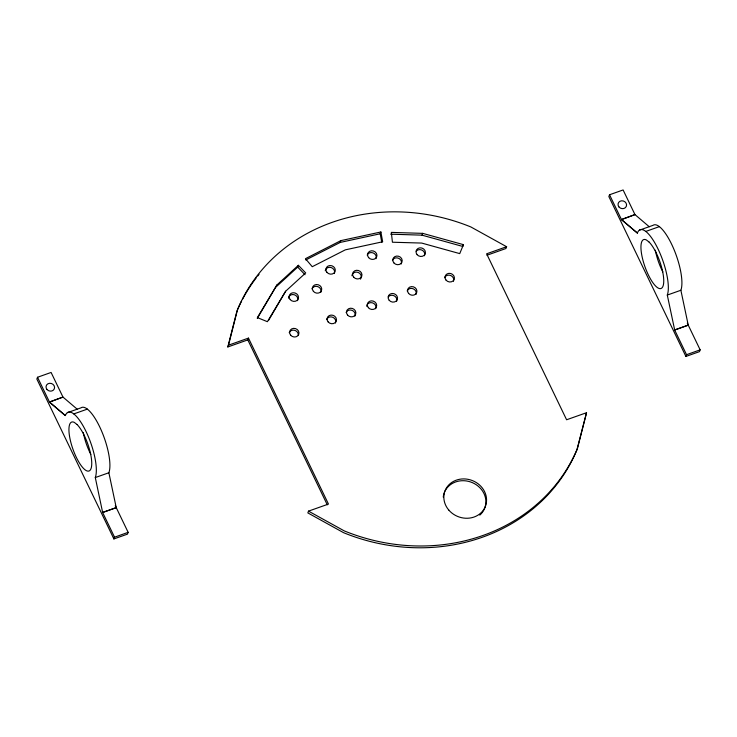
<?xml version="1.0" encoding="UTF-8"?>
<svg xmlns="http://www.w3.org/2000/svg" width="737" height="737" viewBox="0 0 737 737"><rect width="100%" height="100%" fill="white"/><g stroke="black" fill="none" stroke-linecap="round" stroke-linejoin="round"><path stroke-width="1.11" d="M227.825 346.961L228.498 345.174L248.48 338.099L247.807 339.895L227.825 346.961L236.872 311.309A183.642 164.627 20.6 0 1 241.616 301.046M228.498 345.174L237.554 309.512A183.642 164.627 20.6 0 1 470.832 226.941L506.605 246.729L505.932 248.516L487 255.223M586.541 412.711L577.495 448.336A183.596 164.591 20.6 0 1 344.262 530.898L308.517 511.128L307.845 512.915L343.589 532.694A183.596 164.591 20.6 0 0 576.822 450.132L586.541 412.711L566.606 419.768L486.623 253.804L506.605 246.729M77.284 409.265L62.967 397.077L51.102 372.452L37.523 377.261L36.85 379.048L113.894 538.931L127.473 534.132L128.146 532.335L115.285 505.646M49.49 402.089L65.363 415.604L49.416 402.024L62.967 397.077L49.49 402.089L37.523 377.261M113.894 538.931L114.548 537.19L102.646 512.491L95.294 477.558A36.389 11.037 70.5 0 0 86.017 431.44A36.389 11.037 70.5 0 0 65.39 415.511M257.268 318.439L276.955 284.943L298.374 265.302L305.698 272.93L285.661 291.207L267.384 321.691L257.37 317.61L276.955 284.943M285.661 291.207L268.471 320.54M276.283 286.739L297.693 267.098L298.374 265.302M305.781 259.968L340.218 242.418L340.89 240.621L380.882 231.989L382.66 241.782L345.331 249.843L312.248 266.702L305.45 258.687L340.89 240.621M381.784 242.482L380.209 233.776L380.882 231.989M422.006 235.158L422.688 233.362L463.453 244.656L462.781 246.453L422.006 235.158L390.665 234.182M649.288 226.784L634.972 214.587L623.106 189.962L609.527 194.771L608.854 196.567L685.898 356.441L699.477 351.641L700.15 349.845L687.289 323.156M685.898 356.441L686.552 354.7L674.65 330.001L688.247 325.146L680.877 290.258A36.389 11.037 70.5 0 0 673.498 248.323A36.389 11.037 70.5 0 0 652.954 225.365L639.375 230.174M463.453 244.656L459.731 253.611L421.675 243.063L392.425 242.224L391.338 232.395L422.688 233.362M609.527 194.771L621.494 219.598L634.972 214.587L621.42 219.543L637.422 233.168M102.646 512.491L116.243 507.636L108.873 472.749A36.389 11.037 70.5 0 0 101.494 430.813A36.389 11.037 70.5 0 0 80.95 407.856L67.371 412.656M114.548 537.19L128.146 532.335M686.552 354.7L700.15 349.845M73.783 413.927L87.362 409.118M645.787 231.436L659.366 226.627M95.294 477.558L108.873 472.749M688.247 325.146L674.668 329.955L667.298 295.067L680.877 290.258M102.664 512.445L116.243 507.636M308.517 511.128L328.462 504.071L248.48 338.099M340.218 242.418L380.209 233.776M621.494 219.598L637.394 233.021A36.389 11.037 70.5 0 1 658.021 248.949A36.389 11.037 70.5 0 1 667.298 295.067M297.693 267.098L305.026 274.717M247.807 339.895L327.283 504.827M289.199 332.673A4.754 4.265 20.6 0 1 294.653 330.333A4.754 4.265 20.6 0 1 298.282 335.188M326.684 319.407A4.754 4.265 20.6 0 1 332.728 317.269A4.754 4.265 20.6 0 1 335.492 322.999M288.462 298.153A4.754 4.265 20.6 0 1 294.192 294.726A4.754 4.265 20.6 0 1 297.545 300.668M311.963 288.849A4.754 4.265 20.6 0 1 318.006 286.711A4.754 4.265 20.6 0 1 320.77 292.451M325.257 270.811A4.754 4.265 20.6 0 1 331.097 267.54A4.754 4.265 20.6 0 1 334.285 273.547M351.918 275.73A4.754 4.265 20.6 0 1 358.2 272.45A4.754 4.265 20.6 0 1 360.448 279.13M367.173 255.103A4.754 4.265 20.6 0 1 373.217 252.966A4.754 4.265 20.6 0 1 375.981 258.696M346.095 312.534A4.754 4.265 20.6 0 1 352.139 310.397A4.754 4.265 20.6 0 1 354.902 316.136M366.639 306.242A4.754 4.265 20.6 0 1 372.369 302.824A4.754 4.265 20.6 0 1 375.723 308.757M388.316 296.836A4.754 4.265 20.6 0 1 394.35 295.924A4.754 4.265 20.6 0 1 396.552 301.387M407.146 290.922A4.754 4.265 20.6 0 1 413.19 288.784A4.754 4.265 20.6 0 1 415.954 294.524M392.425 260.373A4.754 4.265 20.6 0 1 398.468 258.226A4.754 4.265 20.6 0 1 401.232 263.966M416.221 251.188A4.754 4.265 20.6 0 1 422.255 250.276A4.754 4.265 20.6 0 1 424.457 255.748M444.632 277.656A4.754 4.265 20.6 0 1 450.685 275.518A4.754 4.265 20.6 0 1 453.448 281.248M242.666 299.029A183.642 164.627 20.6 0 1 256.227 277.895M257.628 276.099A183.642 164.627 20.6 0 1 259.046 274.33M444.918 491.284A21.631 19.392 20.6 0 1 476.452 484.882A21.631 19.392 20.6 0 1 479.787 515.135M443.259 497.116A21.631 19.392 20.6 0 1 444.503 492.205M90.826 454.379A25.952 7.867 70.5 0 1 83.327 432.683M662.83 271.898A25.952 7.867 70.5 0 1 655.331 250.193M649.067 242.031L646.349 239.94A25.952 7.867 70.5 0 0 646.091 269.76A25.952 7.867 70.5 0 0 663.632 283.312A25.952 7.867 70.5 0 0 649.067 242.031M77.063 424.521L74.345 422.421A25.952 7.867 70.5 0 0 74.087 452.251A25.952 7.867 70.5 0 0 91.628 465.802A25.952 7.867 70.5 0 0 77.063 424.521M290.654 335.188A4.754 4.265 20.6 0 0 298.678 334.478A4.754 4.265 20.6 0 0 293.492 328.37A4.754 4.265 20.6 0 0 290.654 335.188M328.14 321.922A4.754 4.265 20.6 0 0 336.173 321.212A4.754 4.265 20.6 0 0 330.987 315.095A4.754 4.265 20.6 0 0 328.14 321.922M417.105 254.661A4.754 4.265 20.6 0 0 425.129 253.952A4.754 4.265 20.6 0 0 419.943 247.844A4.754 4.265 20.6 0 0 417.105 254.661M393.88 262.888A4.754 4.265 20.6 0 0 401.905 262.169A4.754 4.265 20.6 0 0 396.718 256.061A4.754 4.265 20.6 0 0 393.88 262.888M408.602 293.437A4.754 4.265 20.6 0 0 416.626 292.727A4.754 4.265 20.6 0 0 411.439 286.619A4.754 4.265 20.6 0 0 408.602 293.437M389.2 300.309A4.754 4.265 20.6 0 0 397.225 299.6A4.754 4.265 20.6 0 0 392.038 293.483A4.754 4.265 20.6 0 0 389.2 300.309M368.371 307.679A4.754 4.265 20.6 0 0 376.395 306.97A4.754 4.265 20.6 0 0 371.218 300.862A4.754 4.265 20.6 0 0 368.371 307.679M347.551 315.049A4.754 4.265 20.6 0 0 355.575 314.34A4.754 4.265 20.6 0 0 350.388 308.232A4.754 4.265 20.6 0 0 347.551 315.049M368.629 257.618A4.754 4.265 20.6 0 0 376.653 256.909A4.754 4.265 20.6 0 0 371.466 250.792A4.754 4.265 20.6 0 0 368.629 257.618M353.677 277.158A4.754 4.265 20.6 0 0 361.692 276.375A4.754 4.265 20.6 0 0 356.45 270.304A4.754 4.265 20.6 0 0 353.677 277.158M326.896 272.266A4.754 4.265 20.6 0 0 334.957 271.75A4.754 4.265 20.6 0 0 329.946 265.532A4.754 4.265 20.6 0 0 326.896 272.266M313.418 291.364A4.754 4.265 20.6 0 0 321.443 290.654A4.754 4.265 20.6 0 0 316.256 284.546A4.754 4.265 20.6 0 0 313.418 291.364M290.194 299.591A4.754 4.265 20.6 0 0 298.218 298.872A4.754 4.265 20.6 0 0 293.031 292.764A4.754 4.265 20.6 0 0 290.194 299.591M446.088 280.171A4.754 4.265 20.6 0 0 454.121 279.461A4.754 4.265 20.6 0 0 448.934 273.344A4.754 4.265 20.6 0 0 446.088 280.171M448.732 510.004A21.631 19.392 20.6 0 0 485.222 506.761A21.631 19.392 20.6 0 0 461.648 478.995A21.631 19.392 20.6 0 0 448.732 510.004M47.002 389.495A4.33 3.878 20.6 0 0 54.308 388.841A4.33 3.878 20.6 0 0 49.591 383.295A4.33 3.878 20.6 0 0 47.002 389.495M619.006 207.005A4.33 3.878 20.6 0 0 626.312 206.36A4.33 3.878 20.6 0 0 621.595 200.805A4.33 3.878 20.6 0 0 619.006 207.005"/></g></svg>
